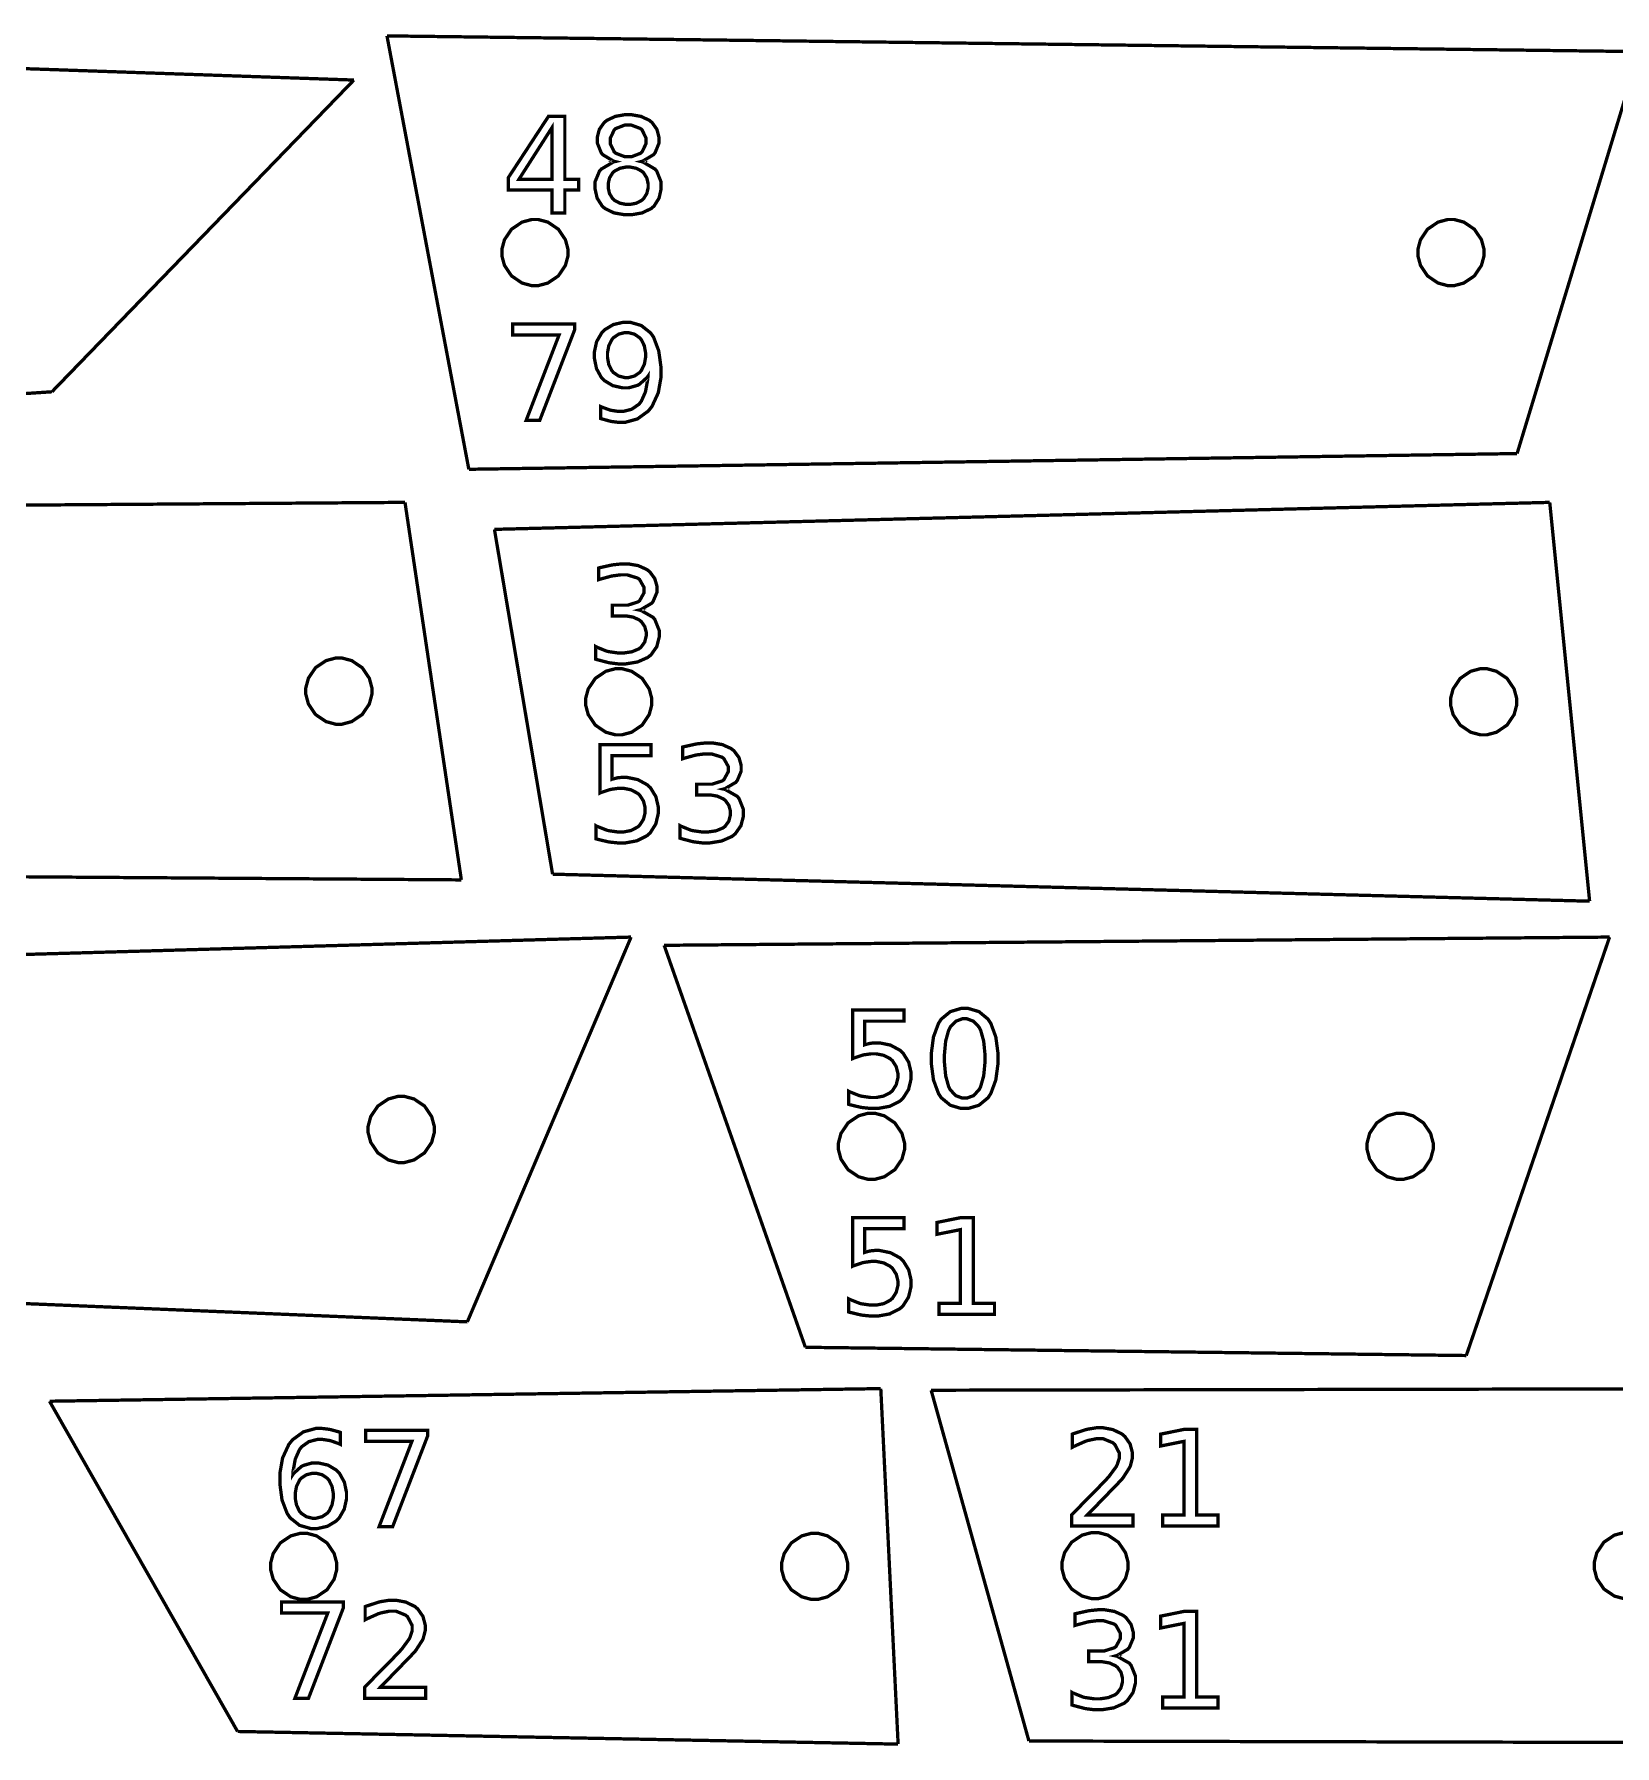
# Model space of a CAD drawing. Extents: x 0 to 51.8, y 1.6 to 26.8.
# Drawn here: x 20.19 to 25.17, y 4.84 to 10.23 of the extents above; entities that cross this region are included whole.
import ezdxf

# ---------------------------------------------------------------- set-up
doc = ezdxf.new("R2010")
doc.units = 0
doc.layers.get('0').update_dxf_attribs({"linetype": 'CONTINUOUS'})

msp = doc.modelspace()

# ---------------------------------------------------------------- linework, layer by layer
at = {"color": 0, "const_width": 0.010417}
for points in [[(17.1754, 10.2233), (21.1932, 10.0842)], [(21.2974, 10.2233), (25.2429, 10.1738)], [(21.2974, 10.2233), (21.5553, 8.85835)], [(25.2429, 10.1738), (24.8579, 8.90788)], [(21.1932, 10.0842), (20.2419, 9.10243)], [(18.1599, 8.96337), (20.2419, 9.10243)], [(21.5553, 8.85835), (24.8579, 8.90788)], [(18.0531, 8.73036), (21.3542, 8.75418)], [(21.3542, 8.75418), (21.5318, 7.56521)], [(21.636, 8.66911), (24.9608, 8.75418)], [(24.9608, 8.75418), (25.0864, 7.49815)], [(21.636, 8.66911), (21.8192, 7.58322)], [(18.1422, 7.58903), (21.5318, 7.56521)], [(21.8192, 7.58322), (25.0864, 7.49815)], [(19.0565, 7.29883), (22.0665, 7.3851)], [(22.0665, 7.3851), (21.5506, 6.17329)], [(22.1707, 7.35915), (25.1493, 7.3851)], [(25.1493, 7.3851), (24.6978, 6.06722)], [(22.1707, 7.35915), (22.6156, 6.09321)], [(19.4599, 6.25956), (21.5506, 6.17329)], [(22.6156, 6.09321), (24.6978, 6.06722)], [(20.2343, 5.92329), (22.8532, 5.96306)], [(22.8532, 5.96306), (22.9078, 4.84343)], [(23.0119, 5.95796), (25.6785, 5.96306)], [(23.0119, 5.95796), (23.3199, 4.85325)], [(20.2343, 5.92329), (20.8267, 4.88325)], [(25.195, 5.30143), (25.1644, 5.30963), (25.1314, 5.33197), (25.109, 5.36507), (25.101, 5.39551), (25.101, 5.4056), (25.101, 5.41575), (25.109, 5.44618), (25.1314, 5.47928), (25.1644, 5.50163), (25.195, 5.50976)], [(20.8267, 4.88325), (22.9078, 4.84343)], [(23.3199, 4.85325), (25.4135, 4.84814)]]:
    msp.add_lwpolyline(points, dxfattribs=at)
at = {"color": 1, "const_width": 0.010417}
for points in [[(21.8061, 9.96967), (21.8578, 9.96967), (21.8578, 9.77175), (21.9013, 9.77175), (21.9013, 9.73747), (21.8578, 9.73747), (21.8578, 9.66585), (21.8169, 9.66585), (21.8169, 9.73747), (21.6799, 9.73747), (21.6799, 9.77718), (21.8061, 9.96967)], [(22.0161, 9.82753), (22.0117, 9.82861), (21.9774, 9.84907), (21.9749, 9.85206), (21.9724, 9.85508), (21.9601, 9.88601), (21.9601, 9.89632), (21.9601, 9.90451), (21.9665, 9.92893), (21.9817, 9.95036), (21.986, 9.95383), (21.9903, 9.95742), (22.0167, 9.96978), (22.0469, 9.9751), (22.0571, 9.9751), (22.0672, 9.9751), (22.0975, 9.96978), (22.124, 9.95742), (22.1283, 9.95383), (22.1326, 9.95036), (22.1478, 9.92893), (22.1543, 9.90451), (22.1543, 9.89632), (22.1543, 9.88525), (22.1421, 9.85508), (22.1396, 9.85206), (22.1371, 9.84907), (22.1029, 9.82861), (22.0986, 9.82753), (22.1035, 9.82639), (22.1421, 9.80376), (22.1449, 9.8004), (22.1475, 9.7971), (22.1612, 9.76281), (22.1612, 9.75136), (22.1612, 9.7416), (22.1546, 9.71224), (22.1389, 9.68739), (22.1344, 9.68343), (22.1299, 9.67953), (22.1015, 9.66585), (22.0682, 9.66), (22.0571, 9.66), (22.046, 9.66), (22.0126, 9.66585), (21.9844, 9.67953), (21.9799, 9.68343), (21.9754, 9.68739), (21.9596, 9.71224), (21.9529, 9.7416), (21.9529, 9.75136), (21.9529, 9.76361), (21.9668, 9.7971), (21.9697, 9.8004), (21.9725, 9.80376), (22.0111, 9.82639), (22.0161, 9.82753)], [(21.8169, 9.93386), (21.7133, 9.77175), (21.8169, 9.77175), (21.8169, 9.93386)], [(22.0011, 9.89242), (22.0011, 9.88325), (22.0133, 9.85796), (22.0158, 9.85574), (22.0183, 9.85357), (22.0474, 9.8425), (22.0571, 9.8425), (22.0675, 9.8425), (22.0961, 9.85357), (22.0986, 9.85574), (22.1011, 9.85796), (22.1136, 9.88385), (22.1136, 9.89242), (22.1136, 9.90164), (22.1011, 9.92714), (22.0986, 9.92931), (22.0961, 9.93153), (22.0668, 9.94254), (22.0571, 9.94254), (22.0468, 9.94254), (22.0183, 9.93153), (22.0158, 9.92931), (22.0133, 9.92714), (22.0011, 9.9011), (22.0011, 9.89242)], [(22.0571, 9.81017), (22.0506, 9.81017), (22.031, 9.80621), (22.0139, 9.79699), (22.0111, 9.79432), (22.0083, 9.79172), (21.9985, 9.77576), (21.9944, 9.75749), (21.9944, 9.75136), (21.9944, 9.74522), (21.9985, 9.72678), (22.0083, 9.71078), (22.0111, 9.70817), (22.0139, 9.70557), (22.031, 9.69646), (22.0506, 9.69254), (22.0571, 9.69254), (22.0636, 9.69254), (22.0833, 9.69646), (22.1006, 9.70557), (22.1033, 9.70817), (22.1061, 9.71083), (22.1161, 9.72689), (22.1203, 9.74528), (22.1203, 9.75136), (22.1203, 9.75749), (22.1161, 9.77576), (22.1061, 9.79172), (22.1033, 9.79432), (22.1006, 9.79699), (22.0833, 9.80621), (22.0637, 9.81017), (22.0571, 9.81017)], [(21.9706, 9.01833), (21.9706, 9.05588), (21.9731, 9.05469), (21.9992, 9.04525), (22.0018, 9.0446), (22.0044, 9.04394), (22.0258, 9.04069), (22.0331, 9.04069), (22.0419, 9.04069), (22.0687, 9.04753), (22.0915, 9.06347), (22.0951, 9.06803), (22.0987, 9.0726), (22.1119, 9.10249), (22.119, 9.14188), (22.1196, 9.15115), (22.1176, 9.14828), (22.0928, 9.12587), (22.0897, 9.12424), (22.0867, 9.12272), (22.059, 9.1149), (22.0497, 9.1149), (22.0394, 9.1149), (22.0089, 9.12181), (21.9819, 9.13792), (21.9775, 9.14247), (21.9731, 9.14708), (21.9576, 9.17513), (21.951, 9.20731), (21.951, 9.21799), (21.951, 9.22851), (21.9578, 9.26004), (21.974, 9.28819), (21.9786, 9.29286), (21.9832, 9.29764), (22.0108, 9.31418), (22.0419, 9.32129), (22.0524, 9.32129), (22.064, 9.32129), (22.0987, 9.31119), (22.1282, 9.28765), (22.1329, 9.28093), (22.1375, 9.27419), (22.1536, 9.23139), (22.1607, 9.1805), (22.1607, 9.16351), (22.1607, 9.1474), (22.1521, 9.09907), (22.1322, 9.0561), (22.1265, 9.04893), (22.1208, 9.04183), (22.0865, 9.01688), (22.0476, 9.00618), (22.0347, 9.00618), (22.0269, 9.00618), (22.0061, 9.00874), (22.0035, 9.00922), (22.0008, 9.00976), (21.9733, 9.01736), (21.9706, 9.01833)], [(21.6937, 9.31586), (21.889, 9.31586), (21.889, 9.29829), (21.7786, 9.01204), (21.7358, 9.01204), (21.8396, 9.28114), (21.6937, 9.28114), (21.6937, 9.31586)], [(22.0524, 9.14725), (22.0585, 9.14725), (22.0769, 9.15196), (22.0932, 9.16297), (22.096, 9.16613), (22.0987, 9.16928), (22.1082, 9.18853), (22.1122, 9.21067), (22.1122, 9.21799), (22.1122, 9.22532), (22.1082, 9.24729), (22.0987, 9.2665), (22.096, 9.26964), (22.0932, 9.27285), (22.0769, 9.28396), (22.0585, 9.28874), (22.0524, 9.28874), (22.0461, 9.28874), (22.0274, 9.28396), (22.011, 9.27285), (22.0083, 9.26964), (22.0056, 9.2665), (21.9962, 9.24729), (21.9922, 9.22532), (21.9922, 9.21799), (21.9922, 9.21067), (21.9962, 9.18853), (22.0056, 9.16928), (22.0083, 9.16613), (22.011, 9.16297), (22.0274, 9.15196), (22.0461, 9.14725), (22.0524, 9.14725)], [(22.0925, 8.41504), (22.0974, 8.41401), (22.1357, 8.39214), (22.1385, 8.38878), (22.1413, 8.38547), (22.1551, 8.35101), (22.1551, 8.33951), (22.1551, 8.32958), (22.1474, 8.29964), (22.1293, 8.27399), (22.1242, 8.26986), (22.119, 8.26579), (22.0867, 8.25146), (22.0489, 8.24533), (22.0362, 8.24533), (22.0264, 8.24533), (22.0003, 8.24858), (21.9969, 8.24924), (21.9936, 8.24989), (21.9586, 8.25911), (21.9551, 8.26031), (21.9551, 8.30003), (21.9579, 8.29839), (21.9892, 8.28569), (21.9926, 8.28483), (21.996, 8.28401), (22.0253, 8.27983), (22.0351, 8.27983), (22.0436, 8.27983), (22.0692, 8.28364), (22.0906, 8.29254), (22.094, 8.29503), (22.0974, 8.29764), (22.1092, 8.31386), (22.1142, 8.33311), (22.1142, 8.33951), (22.1142, 8.34554), (22.1094, 8.36344), (22.0985, 8.3789), (22.0953, 8.3814), (22.0921, 8.38396), (22.0728, 8.39279), (22.0504, 8.3966), (22.0429, 8.3966), (22.0076, 8.3966), (22.0076, 8.43044), (22.0447, 8.43044), (22.0563, 8.43044), (22.0882, 8.4406), (22.091, 8.4426), (22.0936, 8.44467), (22.1072, 8.46935), (22.1072, 8.47754), (22.1072, 8.48649), (22.0932, 8.51129), (22.0906, 8.51335), (22.0878, 8.51546), (22.0542, 8.52593), (22.0429, 8.52593), (22.0339, 8.52593), (22.0099, 8.52289), (22.0067, 8.52225), (22.0035, 8.52165), (21.9681, 8.51204), (21.9642, 8.51074), (21.9642, 8.54742), (21.9681, 8.5485), (22.0046, 8.55664), (22.0081, 8.55718), (22.0114, 8.55772), (22.0378, 8.56044), (22.0467, 8.56044), (22.0571, 8.56044), (22.0886, 8.55512), (22.1161, 8.54275), (22.1207, 8.53917), (22.1253, 8.53564), (22.1411, 8.51417), (22.1481, 8.48981), (22.1481, 8.48167), (22.1481, 8.47103), (22.1358, 8.44206), (22.1335, 8.43913), (22.1311, 8.43625), (22.0969, 8.41618), (22.0925, 8.41504)], [(21.9683, 7.99121), (22.1297, 7.99121), (22.1297, 7.95649), (22.0061, 7.95649), (22.0061, 7.88206), (22.0075, 7.8826), (22.0224, 7.88639), (22.0239, 7.88661), (22.0253, 7.88687), (22.0376, 7.88813), (22.0419, 7.88813), (22.0532, 7.88813), (22.0874, 7.88112), (22.1174, 7.86481), (22.1224, 7.86014), (22.1274, 7.85553), (22.1446, 7.82742), (22.1521, 7.79551), (22.1521, 7.78483), (22.1521, 7.77399), (22.1444, 7.74126), (22.1267, 7.71322), (22.1215, 7.70865), (22.1164, 7.70415), (22.0849, 7.68832), (22.0479, 7.68153), (22.0356, 7.68153), (22.0258, 7.68153), (21.9997, 7.68425), (21.9965, 7.68479), (21.9932, 7.68533), (21.959, 7.69347), (21.9556, 7.69456), (21.9556, 7.73579), (21.9586, 7.73415), (21.9903, 7.72168), (21.9935, 7.72081), (21.9968, 7.72006), (22.0253, 7.71604), (22.0347, 7.71604), (22.0425, 7.71604), (22.0661, 7.72065), (22.0868, 7.73144), (22.0903, 7.73449), (22.0938, 7.73763), (22.1057, 7.7564), (22.1108, 7.77772), (22.1108, 7.78483), (22.1108, 7.79194), (22.1057, 7.81321), (22.0938, 7.83192), (22.0903, 7.83496), (22.0868, 7.83811), (22.0661, 7.84896), (22.0425, 7.85363), (22.0347, 7.85363), (22.0265, 7.85363), (22.0044, 7.85058), (22.0018, 7.84993), (21.999, 7.84933), (21.9711, 7.83996), (21.9683, 7.83865), (21.9683, 7.99121)], [(22.3578, 7.85124), (22.3626, 7.85021), (22.401, 7.82835), (22.4037, 7.82497), (22.4065, 7.82167), (22.4204, 7.78722), (22.4204, 7.77572), (22.4204, 7.76579), (22.4126, 7.73583), (22.3946, 7.71018), (22.3894, 7.70606), (22.3843, 7.70199), (22.3519, 7.68767), (22.3142, 7.68153), (22.3015, 7.68153), (22.2917, 7.68153), (22.2657, 7.68479), (22.2622, 7.68544), (22.2589, 7.68608), (22.224, 7.69532), (22.2204, 7.6965), (22.2204, 7.73622), (22.2232, 7.7346), (22.2544, 7.7219), (22.2579, 7.72103), (22.2613, 7.72021), (22.2907, 7.71604), (22.3004, 7.71604), (22.3089, 7.71604), (22.3344, 7.71983), (22.356, 7.72874), (22.3593, 7.73122), (22.3626, 7.73383), (22.3744, 7.75006), (22.3794, 7.76932), (22.3794, 7.77572), (22.3794, 7.78174), (22.3747, 7.79964), (22.3637, 7.81511), (22.3606, 7.8176), (22.3574, 7.82015), (22.3381, 7.829), (22.3157, 7.83279), (22.3083, 7.83279), (22.2729, 7.83279), (22.2729, 7.86664), (22.31, 7.86664), (22.3215, 7.86664), (22.3535, 7.87679), (22.3563, 7.87879), (22.3589, 7.88086), (22.3725, 7.90554), (22.3725, 7.91374), (22.3725, 7.92269), (22.3586, 7.94749), (22.3558, 7.94954), (22.3531, 7.95167), (22.3194, 7.96213), (22.3083, 7.96213), (22.2992, 7.96213), (22.2753, 7.9591), (22.2721, 7.95844), (22.2687, 7.95785), (22.2333, 7.94824), (22.2294, 7.94694), (22.2294, 7.98361), (22.2333, 7.98469), (22.2699, 7.99283), (22.2733, 7.99338), (22.2768, 7.99393), (22.3031, 7.99664), (22.3119, 7.99664), (22.3224, 7.99664), (22.3539, 7.99132), (22.3814, 7.97894), (22.386, 7.97537), (22.3906, 7.97185), (22.4065, 7.95036), (22.4133, 7.926), (22.4133, 7.91786), (22.4133, 7.90722), (22.4011, 7.87825), (22.3987, 7.87532), (22.3964, 7.87244), (22.3622, 7.85237), (22.3578, 7.85124)], [(22.7646, 7.155), (22.9261, 7.155), (22.9261, 7.12028), (22.8024, 7.12028), (22.8024, 7.04585), (22.8039, 7.04639), (22.8186, 7.05018), (22.8201, 7.0504), (22.8217, 7.05067), (22.834, 7.05192), (22.8382, 7.05192), (22.8494, 7.05192), (22.8836, 7.04492), (22.9138, 7.0286), (22.9186, 7.02393), (22.9236, 7.01932), (22.941, 6.99121), (22.9485, 6.95931), (22.9485, 6.94862), (22.9485, 6.93778), (22.9407, 6.90506), (22.9229, 6.87701), (22.9178, 6.87244), (22.9126, 6.86794), (22.8811, 6.85211), (22.8442, 6.84532), (22.8318, 6.84532), (22.8221, 6.84532), (22.7961, 6.84804), (22.7928, 6.84858), (22.7894, 6.84912), (22.7553, 6.85726), (22.7518, 6.85835), (22.7518, 6.89958), (22.7549, 6.89794), (22.7865, 6.88547), (22.7897, 6.8846), (22.7931, 6.88385), (22.8215, 6.87983), (22.831, 6.87983), (22.8388, 6.87983), (22.8624, 6.88444), (22.8832, 6.89524), (22.8865, 6.89828), (22.89, 6.90142), (22.9019, 6.92019), (22.9072, 6.94151), (22.9072, 6.94862), (22.9072, 6.95574), (22.9019, 6.977), (22.89, 6.99571), (22.8865, 6.99875), (22.8832, 7.0019), (22.8624, 7.01275), (22.8388, 7.01742), (22.831, 7.01742), (22.8228, 7.01742), (22.8007, 7.01438), (22.7981, 7.01372), (22.7953, 7.01313), (22.7674, 7.00375), (22.7646, 7.00244), (22.7646, 7.155)], [(23.1174, 7.16043), (23.1286, 7.16043), (23.1625, 7.15033), (23.191, 7.12679), (23.1954, 7.12007), (23.1999, 7.11333), (23.2156, 7.07053), (23.2224, 7.01964), (23.2224, 7.00265), (23.2224, 6.98579), (23.2156, 6.93511), (23.1999, 6.89242), (23.1954, 6.88569), (23.191, 6.87896), (23.1625, 6.85542), (23.1286, 6.84532), (23.1174, 6.84532), (23.1061, 6.84532), (23.0724, 6.85542), (23.0439, 6.87896), (23.0394, 6.88569), (23.035, 6.89242), (23.0192, 6.93511), (23.0125, 6.98579), (23.0125, 7.00265), (23.0125, 7.01964), (23.0192, 7.07053), (23.035, 7.11333), (23.0394, 7.12007), (23.0439, 7.12679), (23.0724, 7.15033), (23.1061, 7.16043), (23.1174, 7.16043)], [(23.1174, 7.12787), (23.1104, 7.12787), (23.0896, 7.12007), (23.0722, 7.10183), (23.0696, 7.09663), (23.0669, 7.09142), (23.0576, 7.05751), (23.0538, 7.01639), (23.0538, 7.00265), (23.0538, 6.98904), (23.0576, 6.94814), (23.0669, 6.91433), (23.0696, 6.90913), (23.0722, 6.90392), (23.0896, 6.88569), (23.1104, 6.87788), (23.1174, 6.87788), (23.1243, 6.87788), (23.1453, 6.88569), (23.1626, 6.90392), (23.1653, 6.90913), (23.1679, 6.91433), (23.1774, 6.94814), (23.1814, 6.98904), (23.1814, 7.00265), (23.1814, 7.01639), (23.1774, 7.05751), (23.1679, 7.09142), (23.1653, 7.09663), (23.1626, 7.10183), (23.1453, 7.12007), (23.1243, 7.12787), (23.1174, 7.12787)], [(22.7646, 6.50119), (22.9261, 6.50119), (22.9261, 6.46647), (22.8024, 6.46647), (22.8024, 6.39204), (22.8039, 6.39258), (22.8186, 6.39638), (22.8201, 6.3966), (22.8217, 6.39686), (22.834, 6.39811), (22.8382, 6.39811), (22.8494, 6.39811), (22.8836, 6.39111), (22.9138, 6.37478), (22.9186, 6.37011), (22.9236, 6.3655), (22.941, 6.3374), (22.9485, 6.3055), (22.9485, 6.29482), (22.9485, 6.28396), (22.9407, 6.25125), (22.9229, 6.22319), (22.9178, 6.21864), (22.9126, 6.21414), (22.8811, 6.19829), (22.8442, 6.19151), (22.8318, 6.19151), (22.8221, 6.19151), (22.7961, 6.19422), (22.7928, 6.19476), (22.7894, 6.19532), (22.7553, 6.20344), (22.7518, 6.20454), (22.7518, 6.24576), (22.7549, 6.24414), (22.7865, 6.23167), (22.7897, 6.23079), (22.7931, 6.23004), (22.8215, 6.22601), (22.831, 6.22601), (22.8388, 6.22601), (22.8624, 6.23063), (22.8832, 6.24143), (22.8865, 6.24447), (22.89, 6.24761), (22.9019, 6.26639), (22.9072, 6.28771), (22.9072, 6.29482), (22.9072, 6.30192), (22.9019, 6.32319), (22.89, 6.3419), (22.8865, 6.34494), (22.8832, 6.3481), (22.8624, 6.35894), (22.8388, 6.36361), (22.831, 6.36361), (22.8228, 6.36361), (22.8007, 6.36057), (22.7981, 6.35992), (22.7953, 6.35932), (22.7674, 6.34993), (22.7646, 6.34864), (22.7646, 6.50119)], [(23.0367, 6.23188), (23.1039, 6.23188), (23.1039, 6.46365), (23.0307, 6.44911), (23.0307, 6.48643), (23.1035, 6.50119), (23.1444, 6.50119), (23.1444, 6.23188), (23.2115, 6.23188), (23.2115, 6.19738), (23.0367, 6.19738), (23.0367, 6.23188)], [(21.15, 5.82536), (21.15, 5.78782), (21.1475, 5.78907), (21.1212, 5.79844), (21.1186, 5.7991), (21.116, 5.79975), (21.0947, 5.803), (21.0875, 5.803), (21.0786, 5.803), (21.0515, 5.79611), (21.0289, 5.78006), (21.0253, 5.77544), (21.0217, 5.77089), (21.0085, 5.74104), (21.0015, 5.70182), (21.001, 5.69254), (21.0029, 5.69547), (21.0279, 5.71793), (21.031, 5.71946), (21.034, 5.72108), (21.0617, 5.729), (21.0708, 5.729), (21.0811, 5.729), (21.1118, 5.72206), (21.1386, 5.70589), (21.1431, 5.70122), (21.1476, 5.69661), (21.1632, 5.66846), (21.1699, 5.63639), (21.1699, 5.62571), (21.1699, 5.61518), (21.1628, 5.5835), (21.1467, 5.55533), (21.1421, 5.55062), (21.1374, 5.54596), (21.1099, 5.52946), (21.0788, 5.5224), (21.0685, 5.5224), (21.0568, 5.5224), (21.0219, 5.5325), (20.9924, 5.55604), (20.9878, 5.56278), (20.9831, 5.5695), (20.9668, 5.61219), (20.96, 5.66287), (20.96, 5.67974), (20.96, 5.69596), (20.9685, 5.74447), (20.9883, 5.78743), (20.994, 5.79454), (20.9997, 5.80171), (21.034, 5.82676), (21.0729, 5.83751), (21.0858, 5.83751), (21.0936, 5.83751), (21.1144, 5.83501), (21.1171, 5.83447), (21.1197, 5.83399), (21.1472, 5.82639), (21.15, 5.82536)], [(21.2304, 5.83208), (21.4258, 5.83208), (21.4258, 5.81451), (21.3153, 5.52826), (21.2726, 5.52826), (21.3762, 5.79736), (21.2304, 5.79736), (21.2304, 5.83208)], [(23.5039, 5.56511), (23.6474, 5.56511), (23.6474, 5.5306), (23.4546, 5.5306), (23.4546, 5.56511), (23.4585, 5.56917), (23.4821, 5.59353), (23.5114, 5.62343), (23.5182, 5.63021), (23.5249, 5.63704), (23.5511, 5.66374), (23.5672, 5.68078), (23.5689, 5.68272), (23.5722, 5.68642), (23.5953, 5.71772), (23.5965, 5.72026), (23.5978, 5.72288), (23.6046, 5.74354), (23.6046, 5.75043), (23.6046, 5.76031), (23.5903, 5.78743), (23.5874, 5.78993), (23.5846, 5.79254), (23.5535, 5.80533), (23.5432, 5.80533), (23.5329, 5.80533), (23.506, 5.79975), (23.5024, 5.79861), (23.4988, 5.79753), (23.4606, 5.78049), (23.4565, 5.77821), (23.4565, 5.81967), (23.4607, 5.82135), (23.4992, 5.83382), (23.5028, 5.83464), (23.5064, 5.8355), (23.5335, 5.83985), (23.5425, 5.83985), (23.5531, 5.83985), (23.5847, 5.83393), (23.6129, 5.82015), (23.6175, 5.81619), (23.6222, 5.81228), (23.6386, 5.78874), (23.6458, 5.76215), (23.6458, 5.75325), (23.6458, 5.74436), (23.6399, 5.72049), (23.6386, 5.71767), (23.6374, 5.7149), (23.6163, 5.68197), (23.6132, 5.67817), (23.6124, 5.67719), (23.6025, 5.66672), (23.5853, 5.64882), (23.5807, 5.6441), (23.5761, 5.63943), (23.5479, 5.61025), (23.5121, 5.57357), (23.5039, 5.56511)], [(23.741, 5.56511), (23.8082, 5.56511), (23.8082, 5.79688), (23.7351, 5.78233), (23.7351, 5.81967), (23.8078, 5.83442), (23.8487, 5.83442), (23.8487, 5.56511), (23.9158, 5.56511), (23.9158, 5.5306), (23.741, 5.5306), (23.741, 5.56511)], [(21.0685, 5.69646), (21.0622, 5.69646), (21.0435, 5.69174), (21.0271, 5.68072), (21.0244, 5.67757), (21.0217, 5.67443), (21.0124, 5.65517), (21.0083, 5.63308), (21.0083, 5.62571), (21.0083, 5.61838), (21.0124, 5.59636), (21.0217, 5.57704), (21.0244, 5.57383), (21.0271, 5.57069), (21.0435, 5.55968), (21.0622, 5.55496), (21.0685, 5.55496), (21.0746, 5.55496), (21.0931, 5.55968), (21.1094, 5.57069), (21.1121, 5.57383), (21.1149, 5.57704), (21.1243, 5.59636), (21.1283, 5.61838), (21.1283, 5.62571), (21.1283, 5.63308), (21.1243, 5.65517), (21.1149, 5.67443), (21.1121, 5.67757), (21.1094, 5.68072), (21.0931, 5.69174), (21.0746, 5.69646), (21.0685, 5.69646)], [(20.9651, 5.29124), (21.1604, 5.29124), (21.1604, 5.27365), (21.05, 4.98742), (21.0072, 4.98742), (21.111, 5.25651), (20.9651, 5.25651), (20.9651, 5.29124)], [(21.2761, 5.02192), (21.4194, 5.02192), (21.4194, 4.98742), (21.2268, 4.98742), (21.2268, 5.02192), (21.2307, 5.02599), (21.2542, 5.05035), (21.2836, 5.08024), (21.2904, 5.08703), (21.2971, 5.09386), (21.3233, 5.12056), (21.3394, 5.13758), (21.3411, 5.13954), (21.3444, 5.14324), (21.3674, 5.17453), (21.3688, 5.17708), (21.37, 5.17969), (21.3768, 5.20036), (21.3768, 5.20725), (21.3768, 5.21712), (21.3624, 5.24425), (21.3596, 5.24675), (21.3568, 5.24935), (21.3257, 5.26215), (21.3153, 5.26215), (21.3051, 5.26215), (21.2781, 5.25657), (21.2746, 5.25543), (21.271, 5.25435), (21.2328, 5.23731), (21.2287, 5.23503), (21.2287, 5.27647), (21.2329, 5.27815), (21.2714, 5.29064), (21.275, 5.29144), (21.2785, 5.29232), (21.3056, 5.29665), (21.3147, 5.29665), (21.3251, 5.29665), (21.3569, 5.29075), (21.3851, 5.27696), (21.3897, 5.273), (21.3944, 5.2691), (21.4108, 5.24556), (21.4179, 5.21897), (21.4179, 5.21007), (21.4179, 5.20117), (21.4119, 5.17731), (21.4108, 5.17449), (21.4096, 5.17171), (21.3885, 5.13878), (21.3854, 5.13499), (21.3846, 5.134), (21.3747, 5.12354), (21.3574, 5.10563), (21.3529, 5.10092), (21.3483, 5.09625), (21.32, 5.06706), (21.2843, 5.03039), (21.2761, 5.02192)], [(23.5931, 5.12125), (23.5979, 5.12022), (23.6363, 5.09836), (23.639, 5.095), (23.6418, 5.09169), (23.6557, 5.05724), (23.6557, 5.04574), (23.6557, 5.03581), (23.6479, 5.00586), (23.6299, 4.98019), (23.6247, 4.97607), (23.6196, 4.972), (23.5874, 4.95768), (23.5494, 4.95156), (23.5368, 4.95156), (23.5271, 4.95156), (23.501, 4.95481), (23.4975, 4.95546), (23.4942, 4.95611), (23.4593, 4.96533), (23.4557, 4.96653), (23.4557, 5.00624), (23.4585, 5.00461), (23.4899, 4.99192), (23.4932, 4.99104), (23.4965, 4.99024), (23.526, 4.98606), (23.5357, 4.98606), (23.5442, 4.98606), (23.5697, 4.98986), (23.5912, 4.99875), (23.5946, 5.00125), (23.5979, 5.00385), (23.6097, 5.02007), (23.6147, 5.03933), (23.6147, 5.04574), (23.6147, 5.05176), (23.61, 5.06967), (23.599, 5.08513), (23.5958, 5.08762), (23.5928, 5.09017), (23.5735, 5.09901), (23.551, 5.10281), (23.5436, 5.10281), (23.5082, 5.10281), (23.5082, 5.13667), (23.5453, 5.13667), (23.5568, 5.13667), (23.5888, 5.14681), (23.5915, 5.14882), (23.5943, 5.15088), (23.6078, 5.17557), (23.6078, 5.18375), (23.6078, 5.19271), (23.5939, 5.2175), (23.5911, 5.21957), (23.5883, 5.22168), (23.5547, 5.23215), (23.5436, 5.23215), (23.5344, 5.23215), (23.5106, 5.22911), (23.5074, 5.22846), (23.504, 5.22786), (23.4686, 5.21826), (23.4647, 5.21696), (23.4647, 5.25364), (23.4688, 5.25472), (23.5053, 5.26286), (23.5086, 5.2634), (23.5121, 5.26394), (23.5385, 5.26665), (23.5472, 5.26665), (23.5578, 5.26665), (23.5892, 5.26133), (23.6167, 5.24897), (23.6212, 5.24539), (23.6258, 5.24186), (23.6418, 5.22038), (23.6486, 5.19601), (23.6486, 5.18788), (23.6486, 5.17725), (23.6364, 5.14828), (23.634, 5.14535), (23.6317, 5.14247), (23.5975, 5.1224), (23.5931, 5.12125)], [(23.741, 4.99192), (23.8082, 4.99192), (23.8082, 5.22368), (23.7351, 5.20915), (23.7351, 5.24647), (23.8078, 5.26124), (23.8487, 5.26124), (23.8487, 4.99192), (23.9158, 4.99192), (23.9158, 4.95742), (23.741, 4.95742), (23.741, 4.99192)]]:
    msp.add_lwpolyline(points, close=True, dxfattribs=at)
at = {"color": 0, "const_width": 0.010417}
for points in [[(21.8678, 9.54085), (21.8678, 9.53076), (21.8596, 9.50032), (21.8372, 9.46724), (21.8042, 9.44488), (21.7737, 9.43668), (21.7636, 9.43668), (21.7535, 9.43668), (21.7231, 9.44488), (21.69, 9.46724), (21.6676, 9.50032), (21.6594, 9.53076), (21.6594, 9.54085), (21.6594, 9.551), (21.6676, 9.58143), (21.69, 9.61453), (21.7231, 9.63687), (21.7535, 9.64501), (21.7636, 9.64501), (21.7737, 9.64501), (21.8042, 9.63687), (21.8372, 9.61453), (21.8596, 9.58143), (21.8678, 9.551), (21.8678, 9.54085)], [(24.7538, 9.54085), (24.7538, 9.53076), (24.7456, 9.50032), (24.7232, 9.46724), (24.6901, 9.44488), (24.6597, 9.43668), (24.6496, 9.43668), (24.6394, 9.43668), (24.609, 9.44488), (24.5758, 9.46724), (24.5536, 9.50032), (24.5454, 9.53076), (24.5454, 9.54085), (24.5454, 9.551), (24.5536, 9.58143), (24.5758, 9.61453), (24.609, 9.63687), (24.6394, 9.64501), (24.6496, 9.64501), (24.6597, 9.64501), (24.6901, 9.63687), (24.7232, 9.61453), (24.7456, 9.58143), (24.7538, 9.551), (24.7538, 9.54085)], [(21.25, 8.15972), (21.25, 8.14963), (21.2418, 8.11919), (21.2194, 8.0861), (21.1864, 8.06375), (21.156, 8.05556), (21.1458, 8.05556), (21.1357, 8.05556), (21.1053, 8.06375), (21.0722, 8.0861), (21.0499, 8.11919), (21.0417, 8.14963), (21.0417, 8.15972), (21.0417, 8.16986), (21.0499, 8.20031), (21.0722, 8.2334), (21.1053, 8.25575), (21.1357, 8.26389), (21.1458, 8.26389), (21.156, 8.26389), (21.1864, 8.25575), (21.2194, 8.2334), (21.2418, 8.20031), (21.25, 8.16986), (21.25, 8.15972)], [(22.1317, 8.12619), (22.1317, 8.1161), (22.1235, 8.08567), (22.1013, 8.05257), (22.0681, 8.03022), (22.0376, 8.02203), (22.0275, 8.02203), (22.0174, 8.02203), (21.9869, 8.03022), (21.9539, 8.05257), (21.9315, 8.08567), (21.9233, 8.1161), (21.9233, 8.12619), (21.9233, 8.13633), (21.9315, 8.16678), (21.9539, 8.19987), (21.9869, 8.22222), (22.0174, 8.23036), (22.0275, 8.23036), (22.0376, 8.23036), (22.0681, 8.22222), (22.1013, 8.19987), (22.1235, 8.16678), (22.1317, 8.13633), (22.1317, 8.12619)], [(24.8567, 8.12619), (24.8567, 8.1161), (24.8485, 8.08567), (24.8261, 8.05257), (24.7929, 8.03022), (24.7625, 8.02203), (24.7525, 8.02203), (24.7424, 8.02203), (24.7118, 8.03022), (24.6788, 8.05257), (24.6564, 8.08567), (24.6483, 8.1161), (24.6483, 8.12619), (24.6483, 8.13633), (24.6564, 8.16678), (24.6788, 8.19987), (24.7118, 8.22222), (24.7424, 8.23036), (24.7525, 8.23036), (24.7625, 8.23036), (24.7929, 8.22222), (24.8261, 8.19987), (24.8485, 8.16678), (24.8567, 8.13633), (24.8567, 8.12619)], [(21.4464, 6.77919), (21.4464, 6.7691), (21.4382, 6.73867), (21.4158, 6.70557), (21.3828, 6.68321), (21.3524, 6.67503), (21.3422, 6.67503), (21.3321, 6.67503), (21.3017, 6.68321), (21.2686, 6.70557), (21.2462, 6.73867), (21.2381, 6.7691), (21.2381, 6.77919), (21.2381, 6.78933), (21.2462, 6.81976), (21.2686, 6.85286), (21.3017, 6.87522), (21.3321, 6.88336), (21.3422, 6.88336), (21.3524, 6.88336), (21.3828, 6.87522), (21.4158, 6.85286), (21.4382, 6.81976), (21.4464, 6.78933), (21.4464, 6.77919)], [(22.9281, 6.72618), (22.9281, 6.7161), (22.9199, 6.68565), (22.8975, 6.65256), (22.8643, 6.63021), (22.8339, 6.62201), (22.8239, 6.62201), (22.8137, 6.62201), (22.7832, 6.63021), (22.7501, 6.65256), (22.7278, 6.68565), (22.7197, 6.7161), (22.7197, 6.72618), (22.7197, 6.73633), (22.7278, 6.76676), (22.7501, 6.79986), (22.7832, 6.82221), (22.8137, 6.83035), (22.8239, 6.83035), (22.8339, 6.83035), (22.8643, 6.82221), (22.8975, 6.79986), (22.9199, 6.76676), (22.9281, 6.73633), (22.9281, 6.72618)], [(24.5936, 6.72618), (24.5936, 6.7161), (24.5854, 6.68565), (24.5631, 6.65256), (24.53, 6.63021), (24.4994, 6.62201), (24.4894, 6.62201), (24.4793, 6.62201), (24.4489, 6.63021), (24.4157, 6.65256), (24.3933, 6.68565), (24.3853, 6.7161), (24.3853, 6.72618), (24.3853, 6.73633), (24.3933, 6.76676), (24.4157, 6.79986), (24.4489, 6.82221), (24.4793, 6.83035), (24.4894, 6.83035), (24.4994, 6.83035), (24.53, 6.82221), (24.5631, 6.79986), (24.5854, 6.76676), (24.5936, 6.73633), (24.5936, 6.72618)], [(21.1392, 5.40326), (21.1392, 5.39318), (21.131, 5.36274), (21.1086, 5.32964), (21.0756, 5.30729), (21.0451, 5.2991), (21.035, 5.2991), (21.0249, 5.2991), (20.9944, 5.30729), (20.9614, 5.32964), (20.939, 5.36274), (20.9308, 5.39318), (20.9308, 5.40326), (20.9308, 5.41342), (20.939, 5.44385), (20.9614, 5.47694), (20.9944, 5.49929), (21.0249, 5.50743), (21.035, 5.50743), (21.0451, 5.50743), (21.0756, 5.49929), (21.1086, 5.47694), (21.131, 5.44385), (21.1392, 5.41342), (21.1392, 5.40326)], [(22.749, 5.40326), (22.749, 5.39318), (22.7408, 5.36274), (22.7185, 5.32964), (22.6854, 5.30729), (22.655, 5.2991), (22.6449, 5.2991), (22.6347, 5.2991), (22.6043, 5.30729), (22.5713, 5.32964), (22.5489, 5.36274), (22.5407, 5.39318), (22.5407, 5.40326), (22.5407, 5.41342), (22.5489, 5.44385), (22.5713, 5.47694), (22.6043, 5.49929), (22.6347, 5.50743), (22.6449, 5.50743), (22.655, 5.50743), (22.6854, 5.49929), (22.7185, 5.47694), (22.7408, 5.44385), (22.749, 5.41342), (22.749, 5.40326)], [(23.6324, 5.4056), (23.6324, 5.39551), (23.6242, 5.36507), (23.6018, 5.33197), (23.5687, 5.30963), (23.5382, 5.30143), (23.5282, 5.30143), (23.5181, 5.30143), (23.4876, 5.30963), (23.4544, 5.33197), (23.4321, 5.36507), (23.424, 5.39551), (23.424, 5.4056), (23.424, 5.41575), (23.4321, 5.44618), (23.4544, 5.47928), (23.4876, 5.50163), (23.5181, 5.50976), (23.5282, 5.50976), (23.5382, 5.50976), (23.5687, 5.50163), (23.6018, 5.47928), (23.6242, 5.44618), (23.6324, 5.41575), (23.6324, 5.4056)]]:
    msp.add_lwpolyline(points, close=True, dxfattribs=at)

doc.saveas('drawing.dxf')
